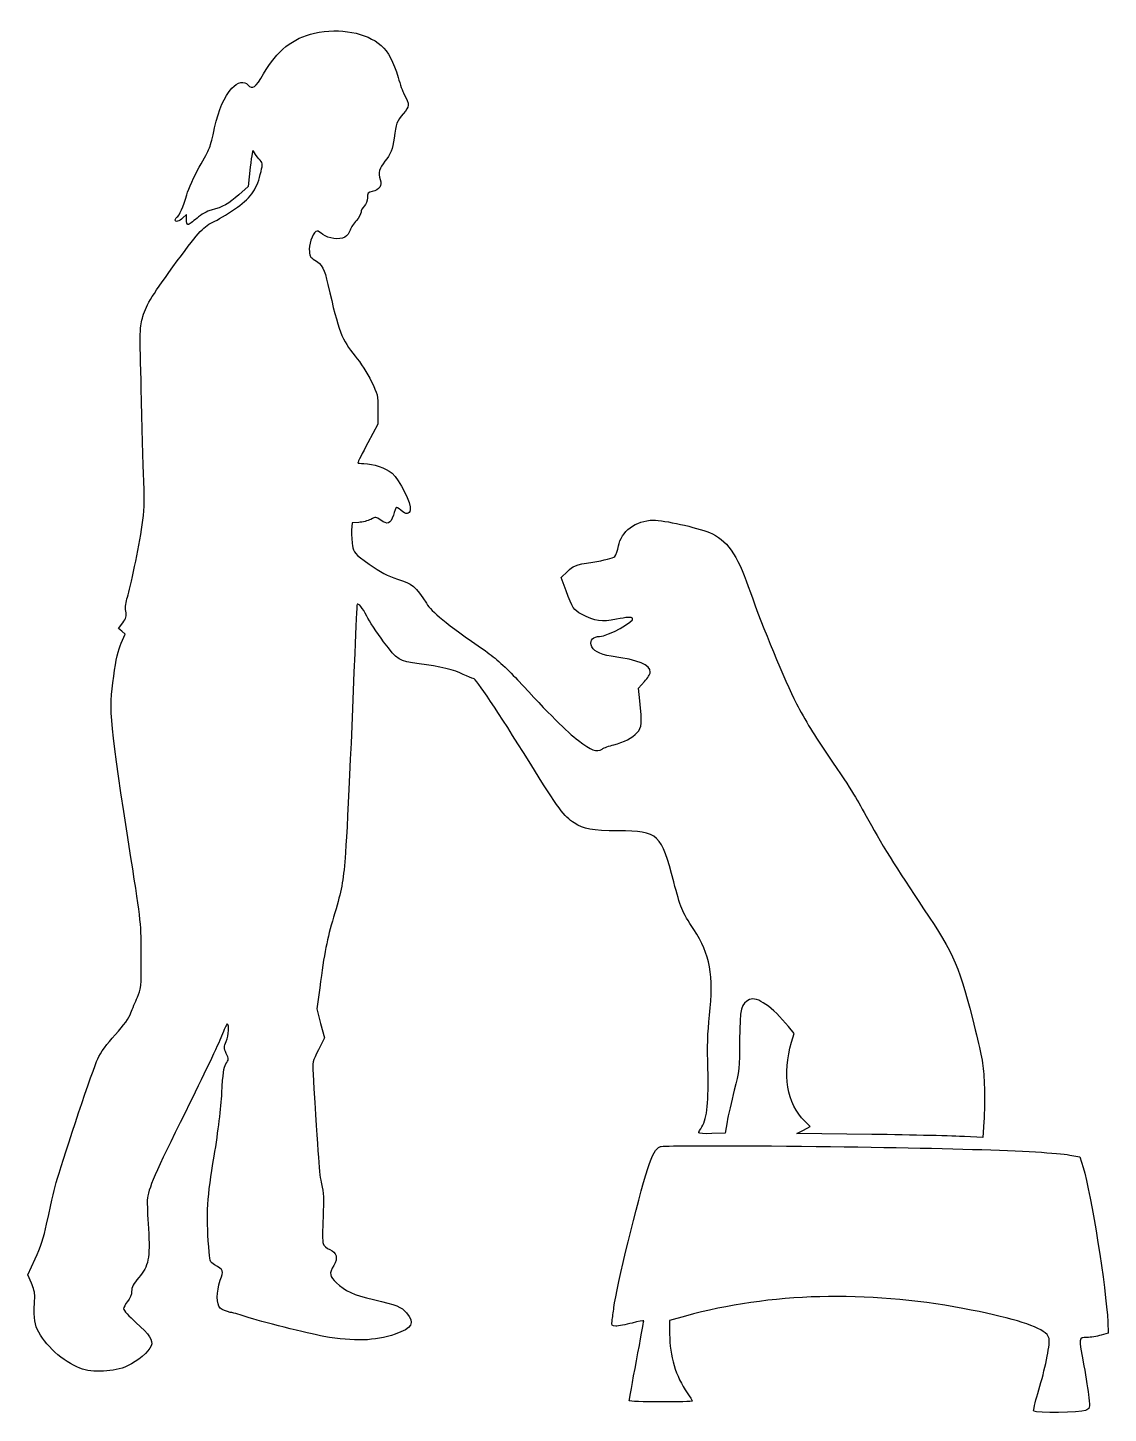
# Model space of a CAD drawing. Header units: centimetres. Extents: x -11.1 to 12.5, y -15.8 to 14.4.
import ezdxf

# ---------------------------------------------------------------- set-up
doc = ezdxf.new("R2010")
doc.units = ezdxf.units.CM
doc.header["$MEASUREMENT"] = 0
doc.layers.add('Layer 1', color=7, linetype='Continuous')

msp = doc.modelspace()

# ---------------------------------------------------------------- linework, layer by layer
at = {"layer": 'Layer 1'}
for points, knots in [([(-4.826, 14.30514), (-5.30225, 14.19931), (-5.64444, 13.92767), (-5.93725, 13.41614), (-5.93725, 13.41614), (-6.11011, 13.11628), (-6.18419, 13.06336), (-6.27944, 13.17625), (-6.27944, 13.17625), (-6.35705, 13.2715), (-6.50875, 13.23975), (-6.62869, 13.10569), (-6.62869, 13.10569), (-6.80155, 12.90813), (-6.91444, 12.65061), (-7.00616, 12.23786), (-7.00616, 12.23786), (-7.11199, 11.77572), (-7.09435, 11.81453), (-7.34483, 11.37708), (-7.34483, 11.37708), (-7.45419, 11.18305), (-7.57766, 10.91141), (-7.61294, 10.77383), (-7.61294, 10.77383), (-7.68702, 10.51277), (-7.77169, 10.32227), (-7.83166, 10.28347), (-7.83166, 10.28347), (-7.8493, 10.27289), (-7.86694, 10.24819), (-7.86694, 10.22703), (-7.86694, 10.22703), (-7.86694, 10.17059), (-7.7858, 10.19175), (-7.70113, 10.27289), (-7.70113, 10.27289), (-7.70113, 10.27289), (-7.61999, 10.34697), (-7.61999, 10.34697), (-7.61999, 10.34697), (-7.61999, 10.34697), (-7.61999, 10.23761), (-7.61999, 10.23761), (-7.61999, 10.23761), (-7.61999, 10.17411), (-7.60588, 10.12472), (-7.58824, 10.12472), (-7.58824, 10.12472), (-7.56707, 10.12472), (-7.48241, 10.18822), (-7.39068, 10.26583), (-7.39068, 10.26583), (-7.30249, 10.34344), (-7.1649, 10.42105), (-7.08024, 10.44222), (-7.08024, 10.44222), (-6.82977, 10.50572), (-6.69218, 10.5798), (-6.48052, 10.77383), (-6.48052, 10.77383), (-6.48052, 10.77383), (-6.27238, 10.95727), (-6.27238, 10.95727), (-6.27238, 10.95727), (-6.27238, 10.95727), (-6.23005, 11.37708), (-6.23005, 11.37708), (-6.23005, 11.37708), (-6.1983, 11.6593), (-6.17361, 11.77572), (-6.15597, 11.72986), (-6.15597, 11.72986), (-6.14186, 11.69105), (-6.08894, 11.61697), (-6.03955, 11.56405), (-6.03955, 11.56405), (-5.95488, 11.47233), (-5.95136, 11.45822), (-5.99369, 11.28183), (-5.99369, 11.28183), (-6.07483, 10.91847), (-6.20183, 10.72797), (-6.50875, 10.50219), (-6.50875, 10.50219), (-6.66397, 10.39283), (-6.88622, 10.25525), (-7.00264, 10.1988), (-7.00264, 10.1988), (-7.26017, 10.07533), (-7.32367, 10.00477), (-7.82108, 9.33097), (-7.82108, 9.33097), (-8.3573, 8.60425), (-8.49136, 8.38553), (-8.5725, 8.11741), (-8.5725, 8.11741), (-8.64306, 7.89516), (-8.64306, 7.84577), (-8.60778, 6.47347), (-8.60778, 6.47347), (-8.59014, 5.69736), (-8.56545, 4.80836), (-8.55134, 4.49791), (-8.55134, 4.49791), (-8.53723, 4.06752), (-8.54428, 3.84527), (-8.58662, 3.56305), (-8.58662, 3.56305), (-8.66776, 3.04094), (-8.84415, 2.19074), (-8.91118, 1.98966), (-8.91118, 1.98966), (-8.94646, 1.8803), (-8.96057, 1.77094), (-8.94646, 1.68274), (-8.94646, 1.68274), (-8.92529, 1.56632), (-8.9394, 1.52399), (-9.01349, 1.42521), (-9.01349, 1.42521), (-9.01349, 1.42521), (-9.10521, 1.30174), (-9.10521, 1.30174), (-9.10521, 1.30174), (-9.10521, 1.30174), (-9.03113, 1.24177), (-9.03113, 1.24177), (-9.03113, 1.24177), (-9.03113, 1.24177), (-8.95705, 1.1818), (-8.95705, 1.1818), (-8.95705, 1.1818), (-8.95705, 1.1818), (-9.04877, 0.98072), (-9.04877, 0.98072), (-9.04877, 0.98072), (-9.11227, 0.83961), (-9.16166, 0.63147), (-9.21105, 0.25753), (-9.21105, 0.25753), (-9.32041, -0.52916), (-9.30277, -0.69497), (-8.83358, -3.69711), (-8.83358, -3.69711), (-8.61133, -5.12939), (-8.6078, -5.16114), (-8.6078, -5.86317), (-8.6078, -5.86317), (-8.6078, -6.5405), (-8.61133, -6.57931), (-8.69247, -6.75217), (-8.69247, -6.75217), (-8.73833, -6.85095), (-8.80536, -7.00617), (-8.83358, -7.09436), (-8.83358, -7.09436), (-8.87239, -7.20019), (-8.9888, -7.36247), (-9.17577, -7.57061), (-9.17577, -7.57061), (-9.35216, -7.76464), (-9.50033, -7.96572), (-9.5603, -8.09625), (-9.5603, -8.09625), (-9.65202, -8.29733), (-10.28702, -10.17764), (-10.43872, -10.70681), (-10.43872, -10.70681), (-10.5128, -10.97139), (-10.54103, -11.07723), (-10.67508, -11.7087), (-10.67508, -11.7087), (-10.73152, -11.98387), (-10.81266, -12.22376), (-10.92202, -12.46364), (-10.92202, -12.46364), (-10.92202, -12.46364), (-11.08783, -12.81289), (-11.08783, -12.81289), (-11.08783, -12.81289), (-11.08783, -12.81289), (-11.00669, -12.99633), (-11.00669, -12.99633), (-11.00669, -12.99633), (-10.96083, -13.09511), (-10.92908, -13.22211), (-10.93261, -13.28208), (-10.93261, -13.28208), (-10.9573, -13.70541), (-10.94672, -13.85358), (-10.87969, -14.00527), (-10.87969, -14.00527), (-10.72447, -14.34041), (-10.31525, -14.71435), (-9.94836, -14.85546), (-9.94836, -14.85546), (-9.66614, -14.96129), (-9.204, -14.94013), (-8.90767, -14.80607), (-8.90767, -14.80607), (-8.68189, -14.70024), (-8.44553, -14.49915), (-8.39261, -14.3651), (-8.39261, -14.3651), (-8.34675, -14.24516), (-8.42083, -14.12874), (-8.72775, -13.85357), (-8.72775, -13.85357), (-8.87592, -13.71951), (-8.99586, -13.58899), (-8.99586, -13.55724), (-8.99586, -13.55724), (-8.99586, -13.52902), (-8.95705, -13.45846), (-8.90767, -13.39849), (-8.90767, -13.39849), (-8.85123, -13.33146), (-8.81948, -13.25032), (-8.81948, -13.17624), (-8.81948, -13.17624), (-8.81948, -13.08805), (-8.78067, -13.01396), (-8.66073, -12.87285), (-8.66073, -12.87285), (-8.44906, -12.62238), (-8.41379, -12.45304), (-8.45259, -11.80393), (-8.45259, -11.80393), (-8.47023, -11.52876), (-8.48081, -11.25007), (-8.47728, -11.18304), (-8.47728, -11.18304), (-8.45964, -10.94315), (-8.31147, -10.60096), (-7.63767, -9.24629), (-7.63767, -9.24629), (-7.26373, -8.48782), (-6.91095, -7.75051), (-6.85803, -7.60587), (-6.85803, -7.60587), (-6.80159, -7.4577), (-6.74514, -7.33776), (-6.73103, -7.33776), (-6.73103, -7.33776), (-6.68164, -7.33776), (-6.69928, -7.58118), (-6.75572, -7.71876), (-6.75572, -7.71876), (-6.80864, -7.83518), (-6.80511, -7.85987), (-6.75219, -7.97982), (-6.75219, -7.97982), (-6.69575, -8.10329), (-6.69575, -8.1174), (-6.75925, -8.20913), (-6.75925, -8.20913), (-6.80864, -8.28674), (-6.82628, -8.41374), (-6.84744, -8.83707), (-6.84744, -8.83707), (-6.86508, -9.18279), (-6.92505, -9.66257), (-7.01677, -10.22349), (-7.01677, -10.22349), (-7.16846, -11.11602), (-7.18963, -11.47938), (-7.13671, -12.2061), (-7.13671, -12.2061), (-7.11554, -12.5236), (-7.11202, -12.53418), (-7.00618, -12.59768), (-7.00618, -12.59768), (-6.80862, -12.7141), (-6.8051, -12.71762), (-6.88271, -12.93282), (-6.88271, -12.93282), (-6.9709, -13.1974), (-6.9709, -13.45493), (-6.88271, -13.54313), (-6.88271, -13.54313), (-6.84743, -13.57841), (-6.74865, -13.62074), (-6.66399, -13.63485), (-6.66399, -13.63485), (-6.57932, -13.64896), (-6.4241, -13.69129), (-6.31827, -13.7301), (-6.31827, -13.7301), (-6.02194, -13.83241), (-4.96008, -14.10052), (-4.62141, -14.16049), (-4.62141, -14.16049), (-3.95113, -14.27691), (-3.52074, -14.2628), (-3.06213, -14.1111), (-3.06213, -14.1111), (-2.69171, -13.9841), (-2.62821, -13.86063), (-2.81871, -13.64543), (-2.81871, -13.64543), (-2.93513, -13.51137), (-3.01979, -13.4761), (-3.53485, -13.35615), (-3.53485, -13.35615), (-3.97229, -13.25384), (-4.16279, -13.16565), (-4.34624, -12.98926), (-4.34624, -12.98926), (-4.50146, -12.84462), (-4.50852, -12.78818), (-4.40621, -12.61179), (-4.40621, -12.61179), (-4.30743, -12.44598), (-4.33918, -12.32957), (-4.4944, -12.26254), (-4.4944, -12.26254), (-4.56143, -12.23432), (-4.62493, -12.17787), (-4.63904, -12.13201), (-4.63904, -12.13201), (-4.65315, -12.08968), (-4.65315, -11.83215), (-4.63904, -11.55698), (-4.63904, -11.55698), (-4.6214, -11.15834), (-4.62846, -11.0137), (-4.67432, -10.83026), (-4.67432, -10.83026), (-4.72018, -10.62918), (-4.7484, -10.26934), (-4.85776, -8.42784), (-4.85776, -8.42784), (-4.87187, -8.17384), (-4.86834, -8.14562), (-4.74134, -7.9022), (-4.74134, -7.9022), (-4.74134, -7.9022), (-4.61081, -7.64114), (-4.61081, -7.64114), (-4.61081, -7.64114), (-4.61081, -7.64114), (-4.69195, -7.32364), (-4.69195, -7.32364), (-4.69195, -7.32364), (-4.69195, -7.32364), (-4.77309, -7.00261), (-4.77309, -7.00261), (-4.77309, -7.00261), (-4.77309, -7.00261), (-4.71312, -6.544), (-4.71312, -6.544), (-4.71312, -6.544), (-4.61081, -5.77847), (-4.55437, -5.48567), (-4.40973, -5.00236), (-4.40973, -5.00236), (-4.25098, -4.47672), (-4.21217, -4.29328), (-4.16279, -3.79233), (-4.16279, -3.79233), (-4.13104, -3.45014), (-4.03226, -1.43225), (-3.9476, 0.7585), (-3.9476, 0.7585), (-3.92643, 1.34058), (-3.90174, 1.82389), (-3.89468, 1.83094), (-3.89468, 1.83094), (-3.86646, 1.86269), (-3.77474, 1.7498), (-3.68654, 1.57341), (-3.68654, 1.57341), (-3.63362, 1.4711), (-3.46782, 1.2171), (-3.31612, 1.01249), (-3.31612, 1.01249), (-3.0092, 0.60327), (-2.98804, 0.58916), (-2.54001, 0.53271), (-2.54001, 0.53271), (-2.10257, 0.47627), (-1.75684, 0.3916), (-1.57693, 0.29988), (-1.57693, 0.29988), (-1.48168, 0.25049), (-1.3829, 0.21169), (-1.35821, 0.21169), (-1.35821, 0.21169), (-1.30529, 0.21169), (-0.81493, -0.51856), (-0.14113, -1.60512), (-0.14113, -1.60512), (0.51856, -2.66698), (0.61381, -2.79398), (0.84665, -2.94568), (0.84665, -2.94568), (1.06537, -3.08326), (1.21354, -3.11149), (1.80973, -3.11854), (1.80973, -3.11854), (2.68815, -3.1256), (2.75165, -3.18557), (3.01976, -4.23332), (3.01976, -4.23332), (3.16087, -4.79071), (3.19615, -4.8789), (3.4572, -5.27401), (3.4572, -5.27401), (3.80998, -5.82082), (3.89464, -6.27237), (3.79939, -7.14373), (3.79939, -7.14373), (3.75706, -7.53531), (3.74647, -7.8387), (3.76411, -8.3079), (3.76411, -8.3079), (3.78528, -9.00993), (3.74647, -9.39446), (3.63358, -9.58143), (3.63358, -9.58143), (3.59477, -9.6414), (3.56302, -9.70137), (3.56302, -9.71549), (3.56302, -9.71549), (3.56302, -9.7296), (3.69355, -9.73666), (3.8523, -9.7296), (3.8523, -9.7296), (3.8523, -9.7296), (4.14158, -9.71902), (4.14158, -9.71902), (4.14158, -9.71902), (4.14158, -9.71902), (4.18391, -9.47208), (4.18391, -9.47208), (4.18391, -9.47208), (4.2086, -9.3345), (4.27563, -9.02758), (4.33913, -8.78416), (4.33913, -8.78416), (4.44496, -8.37494), (4.45202, -8.29733), (4.45555, -7.69055), (4.45555, -7.69055), (4.46261, -6.98147), (4.48377, -6.88974), (4.67427, -6.80155), (4.67427, -6.80155), (4.83655, -6.72747), (5.17169, -6.96383), (5.52446, -7.39422), (5.52446, -7.39422), (5.52446, -7.39422), (5.64793, -7.54591), (5.64793, -7.54591), (5.64793, -7.54591), (5.64793, -7.54591), (5.59149, -7.73288), (5.59149, -7.73288), (5.59149, -7.73288), (5.38335, -8.42785), (5.49271, -9.08402), (5.87724, -9.45796), (5.87724, -9.45796), (5.87724, -9.45796), (5.99718, -9.57438), (5.99718, -9.57438), (5.99718, -9.57438), (5.99718, -9.57438), (5.85254, -9.65199), (5.85254, -9.65199), (5.85254, -9.65199), (5.85254, -9.65199), (5.70437, -9.72607), (5.70437, -9.72607), (5.70437, -9.72607), (5.70437, -9.72607), (7.34126, -9.74724), (7.34126, -9.74724), (7.34126, -9.74724), (8.24084, -9.76135), (9.15454, -9.78252), (9.36973, -9.79663), (9.36973, -9.79663), (9.36973, -9.79663), (9.76484, -9.8178), (9.76484, -9.8178), (9.76484, -9.8178), (9.76484, -9.8178), (9.78953, -9.47208), (9.78953, -9.47208), (9.78953, -9.47208), (9.80364, -9.27805), (9.80717, -8.90764), (9.79659, -8.64658), (9.79659, -8.64658), (9.77895, -8.2303), (9.75426, -8.07508), (9.60256, -7.46125), (9.60256, -7.46125), (9.25684, -6.07836), (9.151, -5.82789), (8.47367, -4.81894), (8.47367, -4.81894), (7.89864, -3.96169), (7.51411, -3.3408), (7.21778, -2.794), (7.21778, -2.794), (6.97789, -2.3495), (6.9285, -2.26836), (6.26528, -1.28764), (6.26528, -1.28764), (6.0395, -0.95603), (5.78197, -0.51858), (5.64086, -0.22931), (5.64086, -0.22931), (5.36217, 0.34572), (4.8718, 1.55575), (4.64603, 2.21897), (4.64603, 2.21897), (4.4132, 2.90689), (4.16625, 3.24908), (3.79936, 3.39725), (3.79936, 3.39725), (3.50655, 3.51367), (2.80805, 3.66889), (2.57169, 3.66889), (2.57169, 3.66889), (2.19422, 3.66536), (1.85555, 3.41489), (1.81322, 3.10445), (1.81322, 3.10445), (1.79911, 3.0092), (1.76383, 2.90689), (1.72855, 2.87514), (1.72855, 2.87514), (1.68974, 2.83986), (1.49924, 2.79047), (1.24877, 2.75167), (1.24877, 2.75167), (0.85013, 2.68817), (0.82896, 2.67759), (0.69844, 2.54706), (0.69844, 2.54706), (0.69844, 2.54706), (0.56086, 2.413), (0.56086, 2.413), (0.56086, 2.413), (0.56086, 2.413), (0.66669, 2.12725), (0.66669, 2.12725), (0.66669, 2.12725), (0.80427, 1.74978), (0.83955, 1.70039), (1.00183, 1.61572), (1.00183, 1.61572), (1.30875, 1.45697), (1.43575, 1.43933), (1.77089, 1.50636), (1.77089, 1.50636), (1.99667, 1.54869), (2.09192, 1.55575), (2.12014, 1.52753), (2.12014, 1.52753), (2.18364, 1.46403), (1.58039, 1.12889), (1.39695, 1.12889), (1.39695, 1.12889), (1.26995, 1.12889), (1.18528, 1.04775), (1.21351, 0.94897), (1.21351, 0.94897), (1.24526, 0.81844), (1.39343, 0.7373), (1.65095, 0.6985), (1.65095, 0.6985), (2.26478, 0.61031), (2.50467, 0.508), (2.50467, 0.34572), (2.50467, 0.34572), (2.50467, 0.31044), (2.44823, 0.21872), (2.37767, 0.14111), (2.37767, 0.14111), (2.37767, 0.14111), (2.24714, -0.00353), (2.24714, -0.00353), (2.24714, -0.00353), (2.24714, -0.00353), (2.27536, -0.27517), (2.27536, -0.27517), (2.27536, -0.27517), (2.32828, -0.75848), (2.32122, -0.86431), (2.22244, -0.97014), (2.22244, -0.97014), (2.11308, -1.09008), (1.92963, -1.18533), (1.70738, -1.23825), (1.70738, -1.23825), (1.61213, -1.25942), (1.49571, -1.30175), (1.45338, -1.32997), (1.45338, -1.32997), (1.33344, -1.40405), (1.21702, -1.36525), (0.9348, -1.14653), (0.9348, -1.14653), (0.68433, -0.95603), (0.29627, -0.56797), (-0.39164, 0.17991), (-0.39164, 0.17991), (-0.64211, 0.44802), (-0.87495, 0.65969), (-1.09367, 0.81138), (-1.09367, 0.81138), (-1.9862, 1.4358), (-2.25784, 1.65452), (-2.38131, 1.85207), (-2.38131, 1.85207), (-2.61414, 2.21543), (-2.69528, 2.28599), (-3.01278, 2.38124), (-3.01278, 2.38124), (-3.22797, 2.44827), (-3.37967, 2.52941), (-3.63367, 2.70932), (-3.63367, 2.70932), (-3.95823, 2.94215), (-3.96881, 2.95274), (-3.99703, 3.11854), (-3.99703, 3.11854), (-4.01114, 3.21379), (-4.02172, 3.36196), (-4.01467, 3.45015), (-4.01467, 3.45015), (-4.01467, 3.45015), (-4.00409, 3.61243), (-4.00409, 3.61243), (-4.00409, 3.61243), (-4.00409, 3.61243), (-3.85945, 3.61949), (-3.85945, 3.61949), (-3.85945, 3.61949), (-3.77831, 3.62302), (-3.66189, 3.65477), (-3.59839, 3.68652), (-3.59839, 3.68652), (-3.48903, 3.74296), (-3.47845, 3.74296), (-3.37967, 3.66888), (-3.37967, 3.66888), (-3.23503, 3.56305), (-3.168, 3.58774), (-3.1045, 3.77471), (-3.1045, 3.77471), (-3.07628, 3.8629), (-3.04806, 3.94052), (-3.04453, 3.94757), (-3.04453, 3.94757), (-3.041, 3.95463), (-2.99514, 3.9264), (-2.94222, 3.88407), (-2.94222, 3.88407), (-2.81875, 3.78882), (-2.75878, 3.78882), (-2.73408, 3.89113), (-2.73408, 3.89113), (-2.6988, 4.01813), (-2.97044, 4.55788), (-3.13272, 4.69194), (-3.13272, 4.69194), (-3.27736, 4.81188), (-3.54194, 4.90361), (-3.74655, 4.90361), (-3.74655, 4.90361), (-3.82063, 4.90361), (-3.88061, 4.91419), (-3.88061, 4.92478), (-3.88061, 4.92478), (-3.88061, 4.93889), (-3.78183, 5.13292), (-3.65836, 5.3587), (-3.65836, 5.3587), (-3.65836, 5.3587), (-3.43964, 5.76792), (-3.43964, 5.76792), (-3.43964, 5.76792), (-3.43964, 5.76792), (-3.43964, 6.08895), (-3.43964, 6.08895), (-3.43964, 6.08895), (-3.43964, 6.39234), (-3.4467, 6.42056), (-3.58781, 6.70631), (-3.58781, 6.70631), (-3.66895, 6.86859), (-3.82417, 7.11553), (-3.93706, 7.24959), (-3.93706, 7.24959), (-4.23692, 7.62001), (-4.29337, 7.7717), (-4.53325, 8.81945), (-4.53325, 8.81945), (-4.61086, 9.15812), (-4.66025, 9.25337), (-4.81547, 9.34862), (-4.81547, 9.34862), (-4.92836, 9.41918), (-4.93894, 9.44034), (-4.93894, 9.58851), (-4.93894, 9.58851), (-4.93894, 9.75079), (-4.83663, 9.98362), (-4.76608, 9.98362), (-4.76608, 9.98362), (-4.75197, 9.98362), (-4.69552, 9.94834), (-4.64261, 9.90954), (-4.64261, 9.90954), (-4.52619, 9.81782), (-4.28278, 9.78607), (-4.16636, 9.84957), (-4.16636, 9.84957), (-4.11697, 9.87426), (-4.06405, 9.94482), (-4.04642, 10.00126), (-4.04642, 10.00126), (-4.02878, 10.06123), (-3.96881, 10.15648), (-3.91236, 10.21293), (-3.91236, 10.21293), (-3.85592, 10.2729), (-3.81005, 10.35404), (-3.81005, 10.39285), (-3.81005, 10.39285), (-3.81005, 10.43518), (-3.7783, 10.49516), (-3.73949, 10.53043), (-3.73949, 10.53043), (-3.69716, 10.56924), (-3.66893, 10.63979), (-3.66893, 10.71035), (-3.66893, 10.71035), (-3.66893, 10.80913), (-3.65482, 10.82677), (-3.56662, 10.84793), (-3.56662, 10.84793), (-3.40434, 10.88321), (-3.34437, 10.9714), (-3.39023, 11.10899), (-3.39023, 11.10899), (-3.43962, 11.2501), (-3.4114, 11.36299), (-3.28792, 11.50763), (-3.28792, 11.50763), (-3.16798, 11.64874), (-3.11506, 11.77927), (-3.08684, 12.0121), (-3.08684, 12.0121), (-3.04803, 12.33313), (-3.02687, 12.38604), (-2.88928, 12.54479), (-2.88928, 12.54479), (-2.74464, 12.71412), (-2.74464, 12.73529), (-2.87517, 12.97871), (-2.87517, 12.97871), (-2.89986, 13.0281), (-2.95631, 13.19038), (-2.99864, 13.33502), (-2.99864, 13.33502), (-3.10095, 13.6878), (-3.21383, 13.89946), (-3.37258, 14.03705), (-3.37258, 14.03705), (-3.69361, 14.3228), (-4.26511, 14.42511), (-4.82602, 14.30516), (-4.82602, 14.30516), (-4.82602, 14.30516), (-4.826, 14.30514), (-4.826, 14.30514)], [0, 0, 0, 0, 0.00507614, 0.00507614, 0.00507614, 0.00507614, 0.01015228, 0.01015228, 0.01015228, 0.01015228, 0.01522843, 0.01522843, 0.01522843, 0.01522843, 0.02030457, 0.02030457, 0.02030457, 0.02030457, 0.02538071, 0.02538071, 0.02538071, 0.02538071, 0.03045685, 0.03045685, 0.03045685, 0.03045685, 0.03553299, 0.03553299, 0.03553299, 0.03553299, 0.04060914, 0.04060914, 0.04060914, 0.04060914, 0.04568528, 0.04568528, 0.04568528, 0.04568528, 0.05076142, 0.05076142, 0.05076142, 0.05076142, 0.05583756, 0.05583756, 0.05583756, 0.05583756, 0.06091371, 0.06091371, 0.06091371, 0.06091371, 0.06598985, 0.06598985, 0.06598985, 0.06598985, 0.07106599, 0.07106599, 0.07106599, 0.07106599, 0.07614213, 0.07614213, 0.07614213, 0.07614213, 0.08121827, 0.08121827, 0.08121827, 0.08121827, 0.08629442, 0.08629442, 0.08629442, 0.08629442, 0.09137056, 0.09137056, 0.09137056, 0.09137056, 0.0964467, 0.0964467, 0.0964467, 0.0964467, 0.10152284, 0.10152284, 0.10152284, 0.10152284, 0.10659898, 0.10659898, 0.10659898, 0.10659898, 0.11167513, 0.11167513, 0.11167513, 0.11167513, 0.11675127, 0.11675127, 0.11675127, 0.11675127, 0.12182741, 0.12182741, 0.12182741, 0.12182741, 0.12690355, 0.12690355, 0.12690355, 0.12690355, 0.1319797, 0.1319797, 0.1319797, 0.1319797, 0.13705584, 0.13705584, 0.13705584, 0.13705584, 0.14213198, 0.14213198, 0.14213198, 0.14213198, 0.14720812, 0.14720812, 0.14720812, 0.14720812, 0.15228426, 0.15228426, 0.15228426, 0.15228426, 0.15736041, 0.15736041, 0.15736041, 0.15736041, 0.16243655, 0.16243655, 0.16243655, 0.16243655, 0.16751269, 0.16751269, 0.16751269, 0.16751269, 0.17258883, 0.17258883, 0.17258883, 0.17258883, 0.17766497, 0.17766497, 0.17766497, 0.17766497, 0.18274112, 0.18274112, 0.18274112, 0.18274112, 0.18781726, 0.18781726, 0.18781726, 0.18781726, 0.1928934, 0.1928934, 0.1928934, 0.1928934, 0.19796954, 0.19796954, 0.19796954, 0.19796954, 0.20304569, 0.20304569, 0.20304569, 0.20304569, 0.20812183, 0.20812183, 0.20812183, 0.20812183, 0.21319797, 0.21319797, 0.21319797, 0.21319797, 0.21827411, 0.21827411, 0.21827411, 0.21827411, 0.22335025, 0.22335025, 0.22335025, 0.22335025, 0.2284264, 0.2284264, 0.2284264, 0.2284264, 0.23350254, 0.23350254, 0.23350254, 0.23350254, 0.23857868, 0.23857868, 0.23857868, 0.23857868, 0.24365482, 0.24365482, 0.24365482, 0.24365482, 0.24873096, 0.24873096, 0.24873096, 0.24873096, 0.25380711, 0.25380711, 0.25380711, 0.25380711, 0.25888325, 0.25888325, 0.25888325, 0.25888325, 0.26395939, 0.26395939, 0.26395939, 0.26395939, 0.26903553, 0.26903553, 0.26903553, 0.26903553, 0.27411168, 0.27411168, 0.27411168, 0.27411168, 0.27918782, 0.27918782, 0.27918782, 0.27918782, 0.28426396, 0.28426396, 0.28426396, 0.28426396, 0.2893401, 0.2893401, 0.2893401, 0.2893401, 0.29441624, 0.29441624, 0.29441624, 0.29441624, 0.29949239, 0.29949239, 0.29949239, 0.29949239, 0.30456853, 0.30456853, 0.30456853, 0.30456853, 0.30964467, 0.30964467, 0.30964467, 0.30964467, 0.31472081, 0.31472081, 0.31472081, 0.31472081, 0.31979695, 0.31979695, 0.31979695, 0.31979695, 0.3248731, 0.3248731, 0.3248731, 0.3248731, 0.32994924, 0.32994924, 0.32994924, 0.32994924, 0.33502538, 0.33502538, 0.33502538, 0.33502538, 0.34010152, 0.34010152, 0.34010152, 0.34010152, 0.34517766, 0.34517766, 0.34517766, 0.34517766, 0.35025381, 0.35025381, 0.35025381, 0.35025381, 0.35532995, 0.35532995, 0.35532995, 0.35532995, 0.36040609, 0.36040609, 0.36040609, 0.36040609, 0.36548223, 0.36548223, 0.36548223, 0.36548223, 0.37055838, 0.37055838, 0.37055838, 0.37055838, 0.37563452, 0.37563452, 0.37563452, 0.37563452, 0.38071066, 0.38071066, 0.38071066, 0.38071066, 0.3857868, 0.3857868, 0.3857868, 0.3857868, 0.39086294, 0.39086294, 0.39086294, 0.39086294, 0.39593909, 0.39593909, 0.39593909, 0.39593909, 0.40101523, 0.40101523, 0.40101523, 0.40101523, 0.40609137, 0.40609137, 0.40609137, 0.40609137, 0.41116751, 0.41116751, 0.41116751, 0.41116751, 0.41624365, 0.41624365, 0.41624365, 0.41624365, 0.4213198, 0.4213198, 0.4213198, 0.4213198, 0.42639594, 0.42639594, 0.42639594, 0.42639594, 0.43147208, 0.43147208, 0.43147208, 0.43147208, 0.43654822, 0.43654822, 0.43654822, 0.43654822, 0.44162437, 0.44162437, 0.44162437, 0.44162437, 0.44670051, 0.44670051, 0.44670051, 0.44670051, 0.45177665, 0.45177665, 0.45177665, 0.45177665, 0.45685279, 0.45685279, 0.45685279, 0.45685279, 0.46192893, 0.46192893, 0.46192893, 0.46192893, 0.46700508, 0.46700508, 0.46700508, 0.46700508, 0.47208122, 0.47208122, 0.47208122, 0.47208122, 0.47715736, 0.47715736, 0.47715736, 0.47715736, 0.4822335, 0.4822335, 0.4822335, 0.4822335, 0.48730964, 0.48730964, 0.48730964, 0.48730964, 0.49238579, 0.49238579, 0.49238579, 0.49238579, 0.49746193, 0.49746193, 0.49746193, 0.49746193, 0.50253807, 0.50253807, 0.50253807, 0.50253807, 0.50761421, 0.50761421, 0.50761421, 0.50761421, 0.51269036, 0.51269036, 0.51269036, 0.51269036, 0.5177665, 0.5177665, 0.5177665, 0.5177665, 0.52284264, 0.52284264, 0.52284264, 0.52284264, 0.52791878, 0.52791878, 0.52791878, 0.52791878, 0.53299492, 0.53299492, 0.53299492, 0.53299492, 0.53807107, 0.53807107, 0.53807107, 0.53807107, 0.54314721, 0.54314721, 0.54314721, 0.54314721, 0.54822335, 0.54822335, 0.54822335, 0.54822335, 0.55329949, 0.55329949, 0.55329949, 0.55329949, 0.55837563, 0.55837563, 0.55837563, 0.55837563, 0.56345178, 0.56345178, 0.56345178, 0.56345178, 0.56852792, 0.56852792, 0.56852792, 0.56852792, 0.57360406, 0.57360406, 0.57360406, 0.57360406, 0.5786802, 0.5786802, 0.5786802, 0.5786802, 0.58375635, 0.58375635, 0.58375635, 0.58375635, 0.58883249, 0.58883249, 0.58883249, 0.58883249, 0.59390863, 0.59390863, 0.59390863, 0.59390863, 0.59898477, 0.59898477, 0.59898477, 0.59898477, 0.60406091, 0.60406091, 0.60406091, 0.60406091, 0.60913706, 0.60913706, 0.60913706, 0.60913706, 0.6142132, 0.6142132, 0.6142132, 0.6142132, 0.61928934, 0.61928934, 0.61928934, 0.61928934, 0.62436548, 0.62436548, 0.62436548, 0.62436548, 0.62944162, 0.62944162, 0.62944162, 0.62944162, 0.63451777, 0.63451777, 0.63451777, 0.63451777, 0.63959391, 0.63959391, 0.63959391, 0.63959391, 0.64467005, 0.64467005, 0.64467005, 0.64467005, 0.64974619, 0.64974619, 0.64974619, 0.64974619, 0.65482234, 0.65482234, 0.65482234, 0.65482234, 0.65989848, 0.65989848, 0.65989848, 0.65989848, 0.66497462, 0.66497462, 0.66497462, 0.66497462, 0.67005076, 0.67005076, 0.67005076, 0.67005076, 0.6751269, 0.6751269, 0.6751269, 0.6751269, 0.68020305, 0.68020305, 0.68020305, 0.68020305, 0.68527919, 0.68527919, 0.68527919, 0.68527919, 0.69035533, 0.69035533, 0.69035533, 0.69035533, 0.69543147, 0.69543147, 0.69543147, 0.69543147, 0.70050761, 0.70050761, 0.70050761, 0.70050761, 0.70558376, 0.70558376, 0.70558376, 0.70558376, 0.7106599, 0.7106599, 0.7106599, 0.7106599, 0.71573604, 0.71573604, 0.71573604, 0.71573604, 0.72081218, 0.72081218, 0.72081218, 0.72081218, 0.72588832, 0.72588832, 0.72588832, 0.72588832, 0.73096447, 0.73096447, 0.73096447, 0.73096447, 0.73604061, 0.73604061, 0.73604061, 0.73604061, 0.74111675, 0.74111675, 0.74111675, 0.74111675, 0.74619289, 0.74619289, 0.74619289, 0.74619289, 0.75126904, 0.75126904, 0.75126904, 0.75126904, 0.75634518, 0.75634518, 0.75634518, 0.75634518, 0.76142132, 0.76142132, 0.76142132, 0.76142132, 0.76649746, 0.76649746, 0.76649746, 0.76649746, 0.7715736, 0.7715736, 0.7715736, 0.7715736, 0.77664975, 0.77664975, 0.77664975, 0.77664975, 0.78172589, 0.78172589, 0.78172589, 0.78172589, 0.78680203, 0.78680203, 0.78680203, 0.78680203, 0.79187817, 0.79187817, 0.79187817, 0.79187817, 0.79695431, 0.79695431, 0.79695431, 0.79695431, 0.80203046, 0.80203046, 0.80203046, 0.80203046, 0.8071066, 0.8071066, 0.8071066, 0.8071066, 0.81218274, 0.81218274, 0.81218274, 0.81218274, 0.81725888, 0.81725888, 0.81725888, 0.81725888, 0.82233503, 0.82233503, 0.82233503, 0.82233503, 0.82741117, 0.82741117, 0.82741117, 0.82741117, 0.83248731, 0.83248731, 0.83248731, 0.83248731, 0.83756345, 0.83756345, 0.83756345, 0.83756345, 0.84263959, 0.84263959, 0.84263959, 0.84263959, 0.84771574, 0.84771574, 0.84771574, 0.84771574, 0.85279188, 0.85279188, 0.85279188, 0.85279188, 0.85786802, 0.85786802, 0.85786802, 0.85786802, 0.86294416, 0.86294416, 0.86294416, 0.86294416, 0.8680203, 0.8680203, 0.8680203, 0.8680203, 0.87309645, 0.87309645, 0.87309645, 0.87309645, 0.87817259, 0.87817259, 0.87817259, 0.87817259, 0.88324873, 0.88324873, 0.88324873, 0.88324873, 0.88832487, 0.88832487, 0.88832487, 0.88832487, 0.89340102, 0.89340102, 0.89340102, 0.89340102, 0.89847716, 0.89847716, 0.89847716, 0.89847716, 0.9035533, 0.9035533, 0.9035533, 0.9035533, 0.90862944, 0.90862944, 0.90862944, 0.90862944, 0.91370558, 0.91370558, 0.91370558, 0.91370558, 0.91878173, 0.91878173, 0.91878173, 0.91878173, 0.92385787, 0.92385787, 0.92385787, 0.92385787, 0.92893401, 0.92893401, 0.92893401, 0.92893401, 0.93401015, 0.93401015, 0.93401015, 0.93401015, 0.93908629, 0.93908629, 0.93908629, 0.93908629, 0.94416244, 0.94416244, 0.94416244, 0.94416244, 0.94923858, 0.94923858, 0.94923858, 0.94923858, 0.95431472, 0.95431472, 0.95431472, 0.95431472, 0.95939086, 0.95939086, 0.95939086, 0.95939086, 0.96446701, 0.96446701, 0.96446701, 0.96446701, 0.96954315, 0.96954315, 0.96954315, 0.96954315, 0.97461929, 0.97461929, 0.97461929, 0.97461929, 0.97969543, 0.97969543, 0.97969543, 0.97969543, 0.98477157, 0.98477157, 0.98477157, 0.98477157, 0.98984772, 0.98984772, 0.98984772, 0.98984772, 1, 1, 1, 1]), ([(2.72697, -10.01536), (2.61761, -10.06475), (2.55764, -10.17058), (2.4518, -10.49514), (2.4518, -10.49514), (2.23661, -11.15131), (1.76741, -13.08806), (1.71097, -13.52903), (1.71097, -13.52903), (1.70039, -13.62428), (1.68275, -13.75834), (1.67216, -13.81831), (1.67216, -13.81831), (1.65452, -13.92767), (1.66158, -13.93473), (1.7533, -13.93473), (1.7533, -13.93473), (1.80622, -13.93473), (1.96849, -13.90298), (2.10961, -13.8677), (2.10961, -13.8677), (2.24719, -13.82889), (2.36361, -13.81126), (2.36361, -13.82184), (2.36361, -13.82184), (2.36361, -13.83595), (2.29305, -14.22753), (2.20486, -14.6932), (2.20486, -14.6932), (2.11667, -15.15887), (2.04611, -15.55045), (2.04611, -15.56456), (2.04611, -15.56456), (2.04611, -15.5822), (2.35655, -15.59278), (2.73403, -15.59278), (2.73403, -15.59278), (3.1115, -15.59278), (3.42195, -15.5822), (3.42195, -15.57161), (3.42195, -15.57161), (3.42195, -15.56103), (3.37256, -15.48342), (3.31259, -15.39522), (3.31259, -15.39522), (3.06212, -15.03186), (2.92806, -14.58736), (2.92806, -14.11111), (2.92806, -14.11111), (2.92806, -14.11111), (2.92806, -13.81125), (2.92806, -13.81125), (2.92806, -13.81125), (2.92806, -13.81125), (3.27378, -13.716), (3.27378, -13.716), (3.27378, -13.716), (5.11881, -13.208), (7.23547, -13.15156), (9.33097, -13.55019), (9.33097, -13.55019), (10.32228, -13.73716), (10.91494, -13.91355), (11.13014, -14.08288), (11.13014, -14.08288), (11.19011, -14.12874), (11.21833, -14.18519), (11.21833, -14.2628), (11.21833, -14.2628), (11.21833, -14.43566), (11.09133, -15.00716), (10.96786, -15.4058), (10.96786, -15.4058), (10.90436, -15.60688), (10.86555, -15.77974), (10.87967, -15.79386), (10.87967, -15.79386), (10.92553, -15.83972), (11.89567, -15.82208), (12.00503, -15.77622), (12.00503, -15.77622), (12.10381, -15.73389), (12.10734, -15.73389), (12.08264, -15.494), (12.08264, -15.494), (12.06853, -15.36347), (12.01914, -15.05303), (11.97328, -14.80256), (11.97328, -14.80256), (11.85686, -14.17462), (11.85334, -14.18167), (12.04031, -14.18167), (12.04031, -14.18167), (12.12145, -14.18167), (12.25903, -14.1605), (12.34723, -14.13228), (12.34723, -14.13228), (12.34723, -14.13228), (12.50598, -14.08642), (12.50598, -14.08642), (12.50598, -14.08642), (12.50598, -14.08642), (12.4954, -13.843), (12.4954, -13.843), (12.4954, -13.843), (12.46365, -13.12686), (12.13204, -11.05253), (11.95565, -10.47044), (11.95565, -10.47044), (11.95565, -10.47044), (11.88509, -10.23761), (11.88509, -10.23761), (11.88509, -10.23761), (11.88509, -10.23761), (11.66637, -10.1988), (11.66637, -10.1988), (11.66637, -10.1988), (11.10545, -10.10355), (8.74184, -10.02947), (5.15056, -10.00124), (5.15056, -10.00124), (3.67242, -9.99066), (2.77637, -9.99418), (2.72698, -10.01535), (2.72698, -10.01535), (2.72698, -10.01535), (2.72697, -10.01536), (2.72697, -10.01536)], [0, 0, 0, 0, 0.03030303, 0.03030303, 0.03030303, 0.03030303, 0.06060606, 0.06060606, 0.06060606, 0.06060606, 0.09090909, 0.09090909, 0.09090909, 0.09090909, 0.12121212, 0.12121212, 0.12121212, 0.12121212, 0.15151515, 0.15151515, 0.15151515, 0.15151515, 0.18181818, 0.18181818, 0.18181818, 0.18181818, 0.21212121, 0.21212121, 0.21212121, 0.21212121, 0.24242424, 0.24242424, 0.24242424, 0.24242424, 0.27272727, 0.27272727, 0.27272727, 0.27272727, 0.3030303, 0.3030303, 0.3030303, 0.3030303, 0.33333333, 0.33333333, 0.33333333, 0.33333333, 0.36363636, 0.36363636, 0.36363636, 0.36363636, 0.39393939, 0.39393939, 0.39393939, 0.39393939, 0.42424242, 0.42424242, 0.42424242, 0.42424242, 0.45454545, 0.45454545, 0.45454545, 0.45454545, 0.48484848, 0.48484848, 0.48484848, 0.48484848, 0.51515152, 0.51515152, 0.51515152, 0.51515152, 0.54545455, 0.54545455, 0.54545455, 0.54545455, 0.57575758, 0.57575758, 0.57575758, 0.57575758, 0.60606061, 0.60606061, 0.60606061, 0.60606061, 0.63636364, 0.63636364, 0.63636364, 0.63636364, 0.66666667, 0.66666667, 0.66666667, 0.66666667, 0.6969697, 0.6969697, 0.6969697, 0.6969697, 0.72727273, 0.72727273, 0.72727273, 0.72727273, 0.75757576, 0.75757576, 0.75757576, 0.75757576, 0.78787879, 0.78787879, 0.78787879, 0.78787879, 0.81818182, 0.81818182, 0.81818182, 0.81818182, 0.84848485, 0.84848485, 0.84848485, 0.84848485, 0.87878788, 0.87878788, 0.87878788, 0.87878788, 0.90909091, 0.90909091, 0.90909091, 0.90909091, 0.93939394, 0.93939394, 0.93939394, 0.93939394, 1, 1, 1, 1])]:
    msp.add_open_spline(points, degree=3, knots=knots, dxfattribs=at)

doc.saveas('drawing.dxf')
